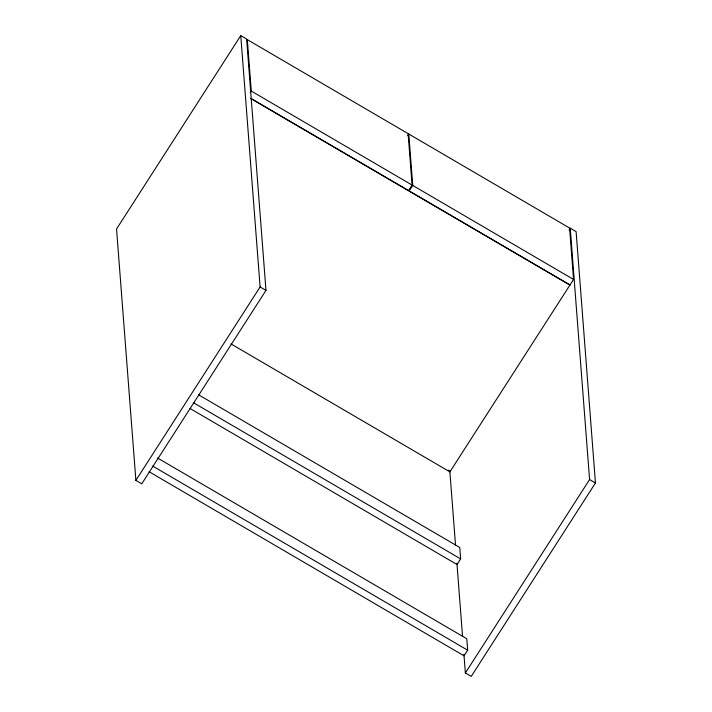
<?xml version="1.0" encoding="UTF-8"?>
<svg xmlns="http://www.w3.org/2000/svg" width="712" height="712" viewBox="0 0 712 712"><rect width="100%" height="100%" fill="white"/><g stroke="black" fill="none" stroke-linecap="round" stroke-linejoin="round"><path stroke-width="1.07" d="M240.763 35.6L116.545 229.015L135.885 480.386L141.759 483.813L265.977 290.398L246.637 39.026L240.763 35.6L260.103 286.963L135.885 480.386M250.241 92.676L251.274 91.065L247.322 39.649L408.118 133.642L412.079 185.058L408.457 190.7L250.526 98.389M407.753 135.645L408.795 134.034L569.591 228.027L573.543 279.442L449.895 471.878L230.955 343.905M408.795 134.034L412.746 185.449L409.124 191.092L569.92 285.076M569.039 230.056L570.241 228.187L576.115 231.614L595.454 482.985L471.237 676.4L465.363 672.973L463.921 654.141M198.577 394.804L459.765 547.475L460.646 558.902L457.024 564.536L190.068 408.501M157.583 458.03L466.796 638.762L467.668 650.189L464.046 655.832L149.084 471.727M465.363 672.973L589.581 479.55L570.241 228.187M251.274 91.065L412.079 185.058M412.746 185.449L573.543 279.442M251.158 98.559L569.974 284.907M260.103 286.963L265.977 290.398M589.581 479.55L595.454 482.985M448.382 470.169L450.304 471.299M193.691 402.858L460.646 558.902M152.706 466.084L467.668 650.189M449.859 471.433L455.564 545.623M456.935 563.343L462.551 636.43"/></g></svg>
